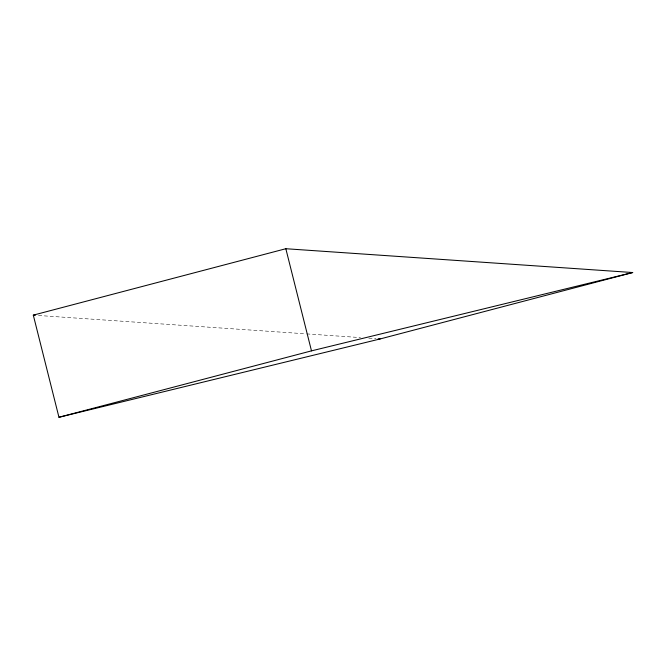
<?xml version="1.0" encoding="UTF-8"?>
<svg xmlns="http://www.w3.org/2000/svg" width="666" height="666" viewBox="0 0 666 666"><rect width="100%" height="100%" fill="white"/><g stroke="black" fill="none" stroke-linecap="round" stroke-linejoin="round"><path stroke-width="0.5" stroke-dasharray="3.33 2.5" d="M38.478 315.484L305.619 333.824M306.651 333.899L360.489 337.595M368.773 338.161L376.024 338.661"/><path stroke-width="1" d="M33.3 315.135L285.831 248.726L632.7 272.536L380.169 338.944L58.958 417.274L33.3 315.135L35.373 315.276M58.958 417.274L311.488 350.865L632.7 272.536M378.097 338.803L380.169 338.944M285.831 248.726L311.488 350.865"/></g></svg>
